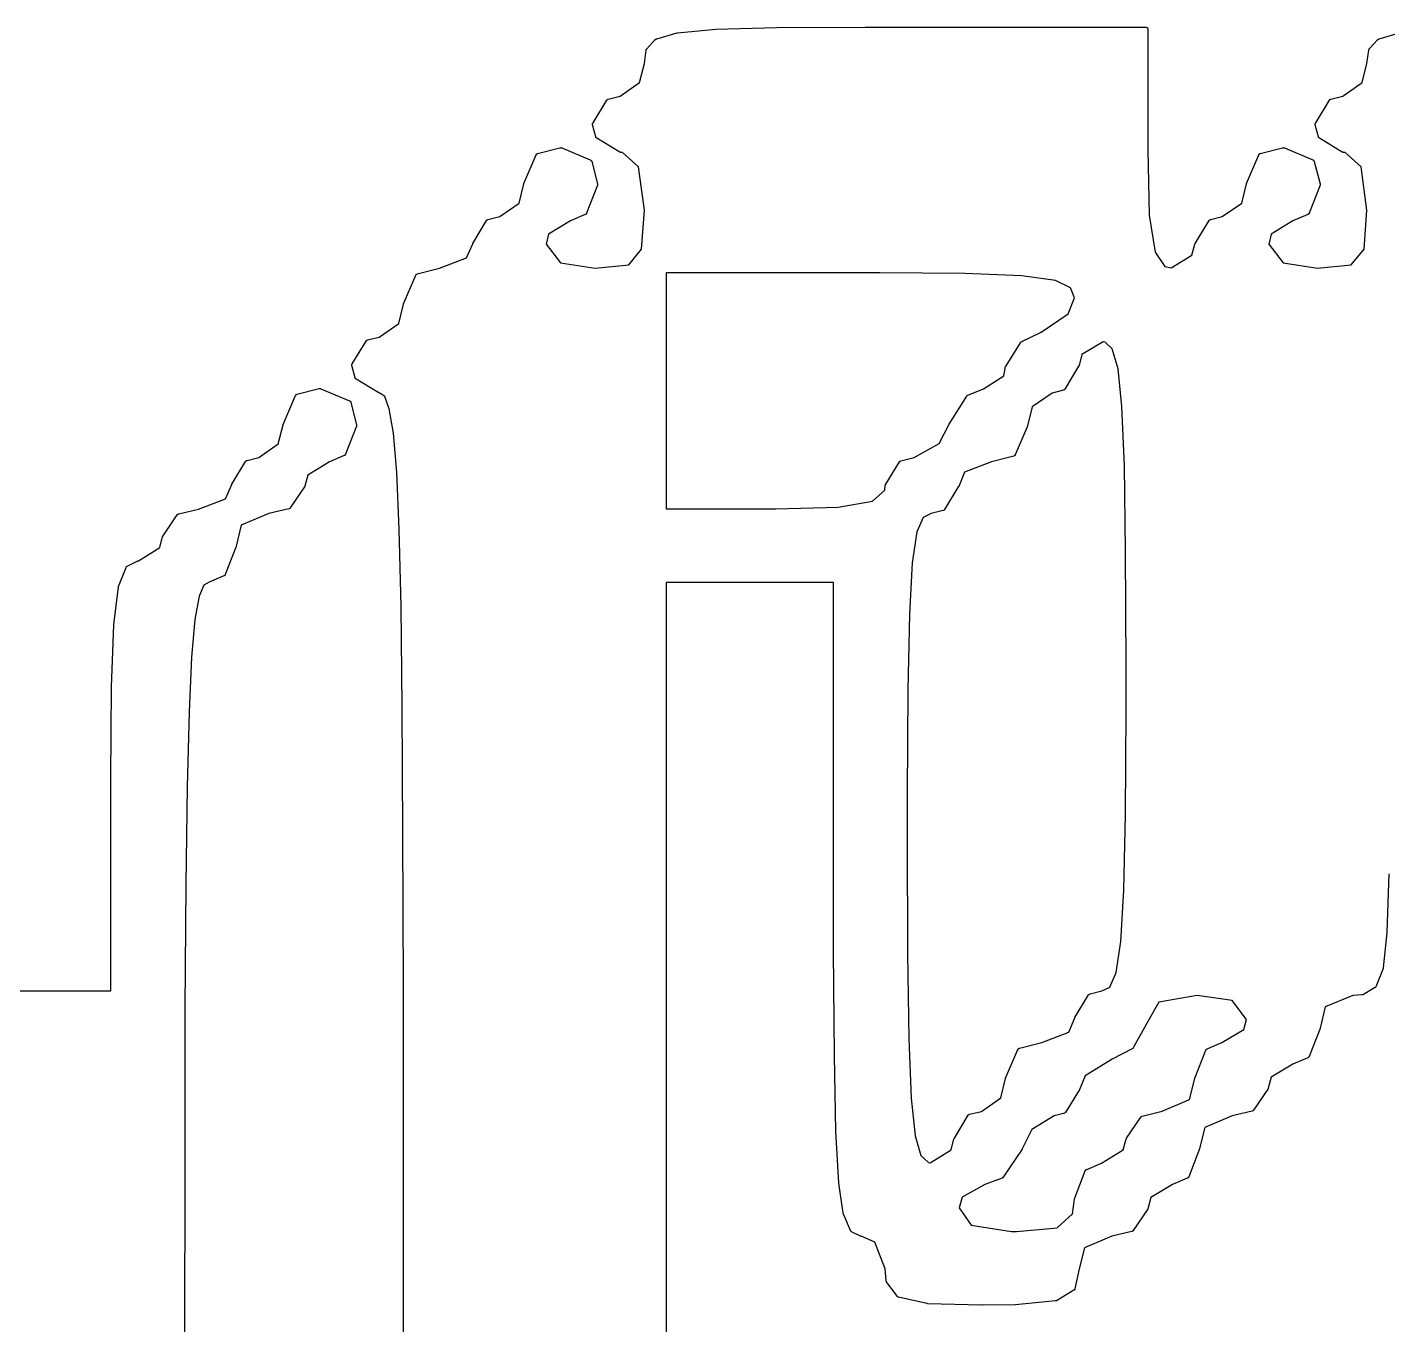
# Model space of a CAD drawing. Header units: millimetres. Extents: x 24 to 207, y 13 to 184.
# Drawn here: x 75.79 to 78.66, y 171.259 to 173.996 of the extents above; entities that cross this region are included whole.
import ezdxf

# ---------------------------------------------------------------- set-up
doc = ezdxf.new("R2010")
doc.units = ezdxf.units.MM
doc.header["$MEASUREMENT"] = 0
doc.layers.add('Silk', color=142, linetype='Continuous')

msp = doc.modelspace()

# ---------------------------------------------------------------- linework, layer by layer
at = {"layer": 'Silk', "linetype": 'Continuous'}
for p, q in [((77.118, 173.9711), (77.161, 173.9839)), ((77.161, 173.9839), (77.162, 173.984)), ((77.162, 173.9841), (77.243, 173.9915)), ((77.162, 173.984), (77.162, 173.9841)), ((77.243, 173.9915), (77.371, 173.9949)), ((77.243, 173.9915), (77.243, 173.9914)), ((77.243, 173.9914), (77.243, 173.9915)), ((77.371, 173.9949), (77.558, 173.9958)), ((77.371, 173.9949), (77.371, 173.9948)), ((77.371, 173.9948), (77.371, 173.9949)), ((77.558, 173.9958), (77.558, 173.9958)), ((77.558, 173.9958), (77.558, 173.9958)), ((77.558, 173.9958), (77.623, 173.9958)), ((77.623, 173.9958), (78.149, 173.9958)), ((78.149, 173.9958), (78.15, 173.9957)), ((78.15, 173.9957), (78.15, 173.9957)), ((78.15, 173.9957), (78.151, 173.9956)), ((78.151, 173.9956), (78.151, 173.9955)), ((78.151, 173.9955), (78.151, 173.9953)), ((78.151, 173.9953), (78.152, 173.9951)), ((78.152, 173.9951), (78.152, 173.9949)), ((78.152, 173.9949), (78.153, 173.9946)), ((78.153, 173.9946), (78.153, 173.9943)), ((78.153, 173.9943), (78.153, 173.994)), ((78.153, 173.994), (78.153, 173.9936)), ((78.153, 173.9936), (78.154, 173.9933)), ((78.154, 173.9933), (78.154, 173.9929)), ((78.154, 173.9929), (78.154, 173.9925)), ((78.154, 173.9925), (78.154, 173.9921)), ((78.154, 173.9921), (78.154, 173.9917)), ((78.154, 173.9917), (78.154, 173.9912)), ((78.154, 173.9912), (78.154, 173.9908)), ((78.154, 173.9908), (78.154, 173.7369)), ((78.642, 173.9711), (78.685, 173.9839)), ((77.096, 173.9488), (77.097, 173.9494)), ((77.097, 173.9499), (77.115, 173.9697)), ((77.097, 173.9494), (77.097, 173.9499)), ((77.115, 173.9697), (77.116, 173.97)), ((77.116, 173.9705), (77.117, 173.9708)), ((77.116, 173.9704), (77.116, 173.9705)), ((77.116, 173.97), (77.116, 173.9704)), ((77.117, 173.9709), (77.118, 173.9711)), ((77.117, 173.9708), (77.117, 173.9709)), ((78.62, 173.9488), (78.621, 173.9494)), ((78.621, 173.9499), (78.639, 173.9697)), ((78.621, 173.9494), (78.621, 173.9499)), ((78.639, 173.9697), (78.64, 173.97)), ((78.64, 173.9705), (78.641, 173.9708)), ((78.64, 173.9704), (78.64, 173.9705)), ((78.64, 173.97), (78.64, 173.9704)), ((78.641, 173.9709), (78.642, 173.9711)), ((78.641, 173.9708), (78.641, 173.9709)), ((77.092, 173.9191), (77.096, 173.9472)), ((77.096, 173.9486), (77.096, 173.9488)), ((77.096, 173.9485), (77.096, 173.9486)), ((77.096, 173.9478), (77.096, 173.9485)), ((77.096, 173.9472), (77.096, 173.9478)), ((78.616, 173.9191), (78.62, 173.9472)), ((78.62, 173.9486), (78.62, 173.9488)), ((78.62, 173.9485), (78.62, 173.9486)), ((78.62, 173.9478), (78.62, 173.9485)), ((78.62, 173.9472), (78.62, 173.9478)), ((77.082, 173.879), (77.092, 173.9191)), ((78.606, 173.879), (78.616, 173.9191)), ((77.041, 173.8503), (77.082, 173.879)), ((78.565, 173.8503), (78.606, 173.879)), ((76.984, 173.7938), (77.013, 173.8419)), ((77.013, 173.8423), (77.014, 173.8427)), ((77.013, 173.8421), (77.013, 173.8423)), ((77.013, 173.8419), (77.013, 173.8421)), ((77.014, 173.8435), (77.015, 173.8438)), ((77.014, 173.8433), (77.014, 173.8435)), ((77.014, 173.8432), (77.014, 173.8433)), ((77.014, 173.8427), (77.014, 173.8432)), ((77.015, 173.8438), (77.016, 173.8441)), ((77.016, 173.8442), (77.041, 173.8503)), ((77.016, 173.8441), (77.016, 173.8442)), ((77.016, 173.8441), (77.016, 173.8441)), ((78.508, 173.7938), (78.537, 173.8419)), ((78.537, 173.8423), (78.538, 173.8427)), ((78.537, 173.8421), (78.537, 173.8423)), ((78.537, 173.8419), (78.537, 173.8421)), ((78.538, 173.8435), (78.539, 173.8438)), ((78.538, 173.8433), (78.538, 173.8435)), ((78.538, 173.8432), (78.538, 173.8433)), ((78.538, 173.8427), (78.538, 173.8432)), ((78.539, 173.8438), (78.54, 173.8441)), ((78.54, 173.8442), (78.565, 173.8503)), ((78.54, 173.8441), (78.54, 173.8442)), ((78.54, 173.8441), (78.54, 173.8441)), ((76.983, 173.7928), (76.984, 173.7934)), ((76.983, 173.7922), (76.983, 173.7928)), ((76.983, 173.792), (76.983, 173.7922)), ((76.983, 173.7918), (76.983, 173.792)), ((76.983, 173.7911), (76.983, 173.7918)), ((76.983, 173.7905), (76.983, 173.7911)), ((76.983, 173.7903), (76.983, 173.7905)), ((76.983, 173.79), (76.983, 173.7903)), ((76.99, 173.7646), (76.983, 173.79)), ((76.984, 173.7936), (76.984, 173.7938)), ((76.984, 173.7934), (76.984, 173.7936)), ((78.507, 173.7928), (78.508, 173.7934)), ((78.507, 173.7922), (78.507, 173.7928)), ((78.507, 173.792), (78.507, 173.7922)), ((78.507, 173.7918), (78.507, 173.792)), ((78.507, 173.7911), (78.507, 173.7918)), ((78.507, 173.7905), (78.507, 173.7911)), ((78.507, 173.7903), (78.507, 173.7905)), ((78.507, 173.79), (78.507, 173.7903)), ((78.514, 173.7646), (78.507, 173.79)), ((78.508, 173.7936), (78.508, 173.7938)), ((78.508, 173.7934), (78.508, 173.7936)), ((76.99, 173.7645), (76.99, 173.7646)), ((76.99, 173.7642), (76.99, 173.7645)), ((76.99, 173.7637), (76.99, 173.7642)), ((76.99, 173.7631), (76.99, 173.7637)), ((76.99, 173.7629), (76.99, 173.7631)), ((76.991, 173.7627), (76.99, 173.7629)), ((76.991, 173.7623), (76.991, 173.7627)), ((76.992, 173.7618), (76.991, 173.7623)), ((76.992, 173.7617), (76.992, 173.7618)), ((76.992, 173.7616), (76.992, 173.7617)), ((77.04, 173.7325), (76.992, 173.7616)), ((78.514, 173.7645), (78.514, 173.7646)), ((78.514, 173.7642), (78.514, 173.7645)), ((78.514, 173.7637), (78.514, 173.7642)), ((78.514, 173.7631), (78.514, 173.7637)), ((78.514, 173.7629), (78.514, 173.7631)), ((78.515, 173.7627), (78.514, 173.7629)), ((78.515, 173.7623), (78.515, 173.7627)), ((78.516, 173.7618), (78.515, 173.7623)), ((78.516, 173.7617), (78.516, 173.7618)), ((78.516, 173.7616), (78.516, 173.7617)), ((78.564, 173.7325), (78.516, 173.7616)), ((76.838, 173.6662), (76.864, 173.7268)), ((76.864, 173.7273), (76.865, 173.7278)), ((76.864, 173.7268), (76.864, 173.7273)), ((76.865, 173.7286), (76.866, 173.729)), ((76.865, 173.7283), (76.865, 173.7286)), ((76.865, 173.728), (76.865, 173.7283)), ((76.865, 173.7278), (76.865, 173.728)), ((76.866, 173.7293), (76.867, 173.7295)), ((76.866, 173.7291), (76.866, 173.7293)), ((76.866, 173.729), (76.866, 173.7291)), ((76.867, 173.7297), (76.914, 173.7417)), ((76.867, 173.7295), (76.867, 173.7297)), ((76.914, 173.7417), (76.915, 173.7417)), ((76.915, 173.7417), (76.916, 173.7418)), ((76.916, 173.7418), (76.916, 173.7418)), ((76.916, 173.7418), (76.916, 173.7418)), ((76.916, 173.7418), (76.917, 173.7416)), ((76.917, 173.7416), (76.918, 173.7414)), ((76.918, 173.7414), (76.978, 173.7158)), ((77.04, 173.7324), (77.04, 173.7325)), ((77.041, 173.7322), (77.04, 173.7324)), ((77.041, 173.7321), (77.041, 173.7322)), ((77.042, 173.7319), (77.041, 173.7321)), ((77.042, 173.7318), (77.042, 173.7319)), ((77.042, 173.7319), (77.042, 173.7319)), ((77.046, 173.7317), (77.042, 173.7318)), ((77.08, 173.7012), (77.046, 173.7317)), ((78.154, 173.7369), (78.157, 173.5992)), ((78.362, 173.6662), (78.388, 173.7268)), ((78.388, 173.7273), (78.389, 173.7278)), ((78.388, 173.7268), (78.388, 173.7273)), ((78.389, 173.7286), (78.39, 173.729)), ((78.389, 173.7283), (78.389, 173.7286)), ((78.389, 173.728), (78.389, 173.7283)), ((78.389, 173.7278), (78.389, 173.728)), ((78.39, 173.7293), (78.391, 173.7295)), ((78.39, 173.7291), (78.39, 173.7293)), ((78.39, 173.729), (78.39, 173.7291)), ((78.391, 173.7297), (78.438, 173.7417)), ((78.391, 173.7295), (78.391, 173.7297)), ((78.438, 173.7417), (78.439, 173.7417)), ((78.439, 173.7417), (78.44, 173.7418)), ((78.44, 173.7418), (78.44, 173.7418)), ((78.44, 173.7418), (78.44, 173.7418)), ((78.44, 173.7418), (78.441, 173.7416)), ((78.441, 173.7416), (78.442, 173.7414)), ((78.442, 173.7414), (78.502, 173.7158)), ((78.564, 173.7324), (78.564, 173.7325)), ((78.565, 173.7322), (78.564, 173.7324)), ((78.565, 173.7321), (78.565, 173.7322)), ((78.566, 173.7319), (78.565, 173.7321)), ((78.566, 173.7318), (78.566, 173.7319)), ((78.566, 173.7319), (78.566, 173.7319)), ((78.57, 173.7317), (78.566, 173.7318)), ((78.604, 173.7012), (78.57, 173.7317)), ((76.978, 173.7158), (76.979, 173.7155)), ((76.979, 173.7155), (76.979, 173.7152)), ((76.979, 173.7152), (76.979, 173.715)), ((76.979, 173.715), (76.98, 173.7148)), ((76.98, 173.7148), (76.98, 173.7144)), ((76.98, 173.7144), (76.98, 173.714)), ((76.98, 173.714), (76.98, 173.7137)), ((76.98, 173.7137), (76.981, 173.7134)), ((76.981, 173.7134), (76.981, 173.7129)), ((76.981, 173.7129), (76.981, 173.7124)), ((76.981, 173.7124), (76.993, 173.6655)), ((77.092, 173.6097), (77.08, 173.7012)), ((78.502, 173.7158), (78.503, 173.7155)), ((78.503, 173.7155), (78.503, 173.7152)), ((78.503, 173.7152), (78.503, 173.715)), ((78.503, 173.715), (78.504, 173.7148)), ((78.504, 173.7148), (78.504, 173.7144)), ((78.504, 173.7144), (78.504, 173.714)), ((78.504, 173.714), (78.504, 173.7137)), ((78.504, 173.7137), (78.505, 173.7134)), ((78.505, 173.7134), (78.505, 173.7129)), ((78.505, 173.7129), (78.505, 173.7124)), ((78.505, 173.7124), (78.517, 173.6655)), ((78.616, 173.6097), (78.604, 173.7012)), ((76.828, 173.625), (76.838, 173.6654)), ((76.838, 173.6658), (76.838, 173.6662)), ((76.838, 173.6654), (76.838, 173.6658)), ((76.993, 173.6624), (76.97, 173.6033)), ((76.993, 173.6655), (76.993, 173.6648)), ((76.993, 173.6648), (76.993, 173.6642)), ((76.993, 173.6642), (76.993, 173.6639)), ((76.993, 173.6639), (76.993, 173.6637)), ((76.993, 173.6637), (76.993, 173.6631)), ((76.993, 173.6631), (76.993, 173.6624)), ((78.352, 173.625), (78.362, 173.6654)), ((78.362, 173.6658), (78.362, 173.6662)), ((78.362, 173.6654), (78.362, 173.6658)), ((78.517, 173.6624), (78.494, 173.6033)), ((78.517, 173.6655), (78.517, 173.6648)), ((78.517, 173.6648), (78.517, 173.6642)), ((78.517, 173.6642), (78.517, 173.6639)), ((78.517, 173.6639), (78.517, 173.6637)), ((78.517, 173.6637), (78.517, 173.6631)), ((78.517, 173.6631), (78.517, 173.6624)), ((76.787, 173.5963), (76.828, 173.625)), ((77.086, 173.5278), (77.092, 173.6097)), ((78.311, 173.5963), (78.352, 173.625)), ((78.61, 173.5278), (78.616, 173.6097)), ((76.73, 173.5398), (76.759, 173.5879)), ((76.759, 173.5883), (76.76, 173.5887)), ((76.759, 173.5881), (76.759, 173.5883)), ((76.759, 173.5879), (76.759, 173.5881)), ((76.76, 173.5895), (76.761, 173.5898)), ((76.76, 173.5893), (76.76, 173.5895)), ((76.76, 173.5892), (76.76, 173.5893)), ((76.76, 173.5887), (76.76, 173.5892)), ((76.761, 173.5898), (76.762, 173.5901)), ((76.762, 173.5902), (76.787, 173.5963)), ((76.762, 173.5901), (76.762, 173.5902)), ((76.762, 173.5901), (76.762, 173.5901)), ((76.936, 173.5872), (76.89, 173.5594)), ((76.967, 173.6005), (76.936, 173.5872)), ((76.968, 173.6007), (76.967, 173.6005)), ((76.969, 173.6015), (76.968, 173.6011)), ((76.968, 173.6011), (76.968, 173.6008)), ((76.968, 173.6008), (76.968, 173.6007)), ((76.97, 173.6024), (76.969, 173.6019)), ((76.969, 173.6019), (76.969, 173.6017)), ((76.969, 173.6017), (76.969, 173.6015)), ((76.97, 173.6033), (76.97, 173.6031)), ((76.97, 173.6031), (76.97, 173.6029)), ((76.97, 173.6029), (76.97, 173.6024)), ((78.157, 173.5992), (78.169, 173.5217)), ((78.254, 173.5398), (78.283, 173.5879)), ((78.283, 173.5883), (78.284, 173.5887)), ((78.283, 173.5881), (78.283, 173.5883)), ((78.283, 173.5879), (78.283, 173.5881)), ((78.284, 173.5895), (78.285, 173.5898)), ((78.284, 173.5893), (78.284, 173.5895)), ((78.284, 173.5892), (78.284, 173.5893)), ((78.284, 173.5887), (78.284, 173.5892)), ((78.285, 173.5898), (78.286, 173.5901)), ((78.286, 173.5902), (78.311, 173.5963)), ((78.286, 173.5901), (78.286, 173.5902)), ((78.286, 173.5901), (78.286, 173.5901)), ((78.46, 173.5872), (78.414, 173.5594)), ((78.491, 173.6005), (78.46, 173.5872)), ((78.492, 173.6007), (78.491, 173.6005)), ((78.493, 173.6015), (78.492, 173.6011)), ((78.492, 173.6011), (78.492, 173.6008)), ((78.492, 173.6008), (78.492, 173.6007)), ((78.494, 173.6024), (78.493, 173.6019)), ((78.493, 173.6019), (78.493, 173.6017)), ((78.493, 173.6017), (78.493, 173.6015)), ((78.494, 173.6033), (78.494, 173.6031)), ((78.494, 173.6031), (78.494, 173.6029)), ((78.494, 173.6029), (78.494, 173.6024)), ((76.89, 173.5594), (76.885, 173.5383)), ((78.414, 173.5594), (78.409, 173.5383)), ((76.717, 173.5094), (76.73, 173.5392)), ((76.73, 173.5395), (76.73, 173.5398)), ((76.73, 173.5392), (76.73, 173.5395)), ((76.885, 173.5383), (76.915, 173.4987)), ((77.059, 173.4947), (77.086, 173.5278)), ((78.169, 173.5217), (78.19, 173.491)), ((78.247, 173.5151), (78.253, 173.5384)), ((78.253, 173.5384), (78.254, 173.5391)), ((78.254, 173.5391), (78.254, 173.5398)), ((78.409, 173.5383), (78.439, 173.4987)), ((78.583, 173.4947), (78.61, 173.5278)), ((76.66, 173.4876), (76.717, 173.5094)), ((76.915, 173.4987), (76.988, 173.4878)), ((76.988, 173.4878), (77.059, 173.4947)), ((78.19, 173.491), (78.203, 173.4881)), ((78.203, 173.4881), (78.247, 173.5151)), ((78.439, 173.4987), (78.512, 173.4878)), ((78.512, 173.4878), (78.583, 173.4947)), ((76.584, 173.4122), (76.61, 173.4728)), ((76.61, 173.4733), (76.611, 173.4738)), ((76.61, 173.4728), (76.61, 173.4733)), ((76.611, 173.4746), (76.612, 173.475)), ((76.611, 173.4743), (76.611, 173.4746)), ((76.611, 173.474), (76.611, 173.4743)), ((76.611, 173.4738), (76.611, 173.474)), ((76.612, 173.4753), (76.613, 173.4755)), ((76.612, 173.4751), (76.612, 173.4753)), ((76.612, 173.475), (76.612, 173.4751)), ((76.613, 173.4757), (76.66, 173.4876)), ((76.613, 173.4755), (76.613, 173.4757)), ((77.569, 173.4778), (77.138, 173.4778)), ((77.138, 173.4778), (77.138, 172.9798)), ((77.588, 173.4778), (77.569, 173.4778)), ((77.768, 173.4764), (77.588, 173.4778)), ((77.888, 173.4714), (77.768, 173.4764)), ((77.959, 173.4615), (77.888, 173.4714)), ((77.991, 173.4461), (77.959, 173.4615)), ((77.999, 173.425), (77.991, 173.4461)), ((76.574, 173.371), (76.584, 173.4114)), ((76.584, 173.4118), (76.584, 173.4122)), ((76.584, 173.4114), (76.584, 173.4118)), ((77.986, 173.3911), (77.999, 173.425)), ((77.929, 173.3525), (77.986, 173.3911)), ((76.533, 173.3423), (76.574, 173.371)), ((77.887, 173.3322), (77.929, 173.3525)), ((76.476, 173.2858), (76.505, 173.3339)), ((76.505, 173.3343), (76.506, 173.3347)), ((76.505, 173.3341), (76.505, 173.3343)), ((76.505, 173.3339), (76.505, 173.3341)), ((76.506, 173.3355), (76.507, 173.3358)), ((76.506, 173.3353), (76.506, 173.3355)), ((76.506, 173.3352), (76.506, 173.3353)), ((76.506, 173.3347), (76.506, 173.3352)), ((76.507, 173.3358), (76.508, 173.3361)), ((76.508, 173.3362), (76.533, 173.3423)), ((76.508, 173.3361), (76.508, 173.3362)), ((76.508, 173.3361), (76.508, 173.3361)), ((77.855, 173.2817), (77.885, 173.3304)), ((77.885, 173.3304), (77.886, 173.3308)), ((77.886, 173.3317), (77.887, 173.3319)), ((77.886, 173.3314), (77.886, 173.3317)), ((77.886, 173.3312), (77.886, 173.3314)), ((77.886, 173.3308), (77.886, 173.3312)), ((77.887, 173.3319), (77.887, 173.3322)), ((78.06, 173.3325), (78.015, 173.3054)), ((78.064, 173.3319), (78.06, 173.3325)), ((78.079, 173.3176), (78.064, 173.3319)), ((78.015, 173.3054), (78.009, 173.282)), ((78.091, 173.2756), (78.079, 173.3176)), ((76.475, 173.2848), (76.476, 173.2854)), ((76.475, 173.2842), (76.475, 173.2848)), ((76.475, 173.284), (76.475, 173.2842)), ((76.475, 173.2838), (76.475, 173.284)), ((76.475, 173.2831), (76.475, 173.2838)), ((76.475, 173.2825), (76.475, 173.2831)), ((76.475, 173.2823), (76.475, 173.2825)), ((76.475, 173.282), (76.475, 173.2823)), ((76.482, 173.2566), (76.475, 173.282)), ((76.476, 173.2856), (76.476, 173.2858)), ((76.476, 173.2854), (76.476, 173.2856)), ((77.807, 173.2333), (77.85, 173.2607)), ((77.85, 173.2607), (77.854, 173.2801)), ((77.854, 173.2809), (77.855, 173.2817)), ((77.854, 173.2801), (77.854, 173.2809)), ((78.008, 173.2807), (77.979, 173.2325)), ((78.009, 173.2813), (78.008, 173.2807)), ((78.009, 173.282), (78.009, 173.2813)), ((78.099, 173.1962), (78.091, 173.2756)), ((76.359, 173.2217), (76.406, 173.2337)), ((76.406, 173.2337), (76.407, 173.2337)), ((76.407, 173.2337), (76.408, 173.2338)), ((76.408, 173.2338), (76.408, 173.2338)), ((76.408, 173.2338), (76.408, 173.2338)), ((76.408, 173.2338), (76.409, 173.2336)), ((76.409, 173.2336), (76.41, 173.2334)), ((76.41, 173.2334), (76.47, 173.2078)), ((76.482, 173.2565), (76.482, 173.2566)), ((76.482, 173.2562), (76.482, 173.2565)), ((76.482, 173.2557), (76.482, 173.2562)), ((76.482, 173.2551), (76.482, 173.2557)), ((76.482, 173.2549), (76.482, 173.2551)), ((76.483, 173.2547), (76.482, 173.2549)), ((76.483, 173.2543), (76.483, 173.2547)), ((76.484, 173.2538), (76.483, 173.2543)), ((76.484, 173.2537), (76.484, 173.2538)), ((76.484, 173.2536), (76.484, 173.2537)), ((76.532, 173.2245), (76.484, 173.2536)), ((77.774, 173.2198), (77.807, 173.2333)), ((77.979, 173.2325), (77.979, 173.2324)), ((77.979, 173.2324), (77.979, 173.2322)), ((77.979, 173.2322), (77.979, 173.2317)), ((76.33, 173.1582), (76.356, 173.2188)), ((76.356, 173.2193), (76.357, 173.2198)), ((76.356, 173.2188), (76.356, 173.2193)), ((76.357, 173.2206), (76.358, 173.221)), ((76.357, 173.2203), (76.357, 173.2206)), ((76.357, 173.22), (76.357, 173.2203)), ((76.357, 173.2198), (76.357, 173.22)), ((76.358, 173.2213), (76.359, 173.2215)), ((76.358, 173.2211), (76.358, 173.2213)), ((76.358, 173.221), (76.358, 173.2211)), ((76.359, 173.2215), (76.359, 173.2217)), ((76.47, 173.2078), (76.471, 173.2075)), ((76.471, 173.2075), (76.471, 173.2072)), ((76.471, 173.2072), (76.471, 173.207)), ((76.471, 173.207), (76.472, 173.2068)), ((76.472, 173.2068), (76.472, 173.2064)), ((76.472, 173.2064), (76.472, 173.206)), ((76.472, 173.206), (76.472, 173.2057)), ((76.472, 173.2057), (76.473, 173.2054)), ((76.473, 173.2054), (76.473, 173.2049)), ((76.473, 173.2049), (76.473, 173.2044)), ((76.473, 173.2044), (76.485, 173.1575)), ((76.532, 173.2244), (76.532, 173.2245)), ((76.533, 173.2242), (76.532, 173.2244)), ((76.533, 173.2241), (76.533, 173.2242)), ((76.534, 173.2239), (76.533, 173.2241)), ((76.534, 173.2238), (76.534, 173.2239)), ((76.534, 173.2239), (76.534, 173.2239)), ((76.545, 173.2167), (76.534, 173.2238)), ((76.534, 173.2238), (76.534, 173.2238)), ((76.554, 173.1911), (76.545, 173.2167)), ((77.735, 173.1589), (77.772, 173.2178)), ((77.772, 173.2183), (77.773, 173.2189)), ((77.772, 173.2178), (77.772, 173.2183)), ((77.773, 173.2191), (77.774, 173.2195)), ((77.773, 173.219), (77.773, 173.2191)), ((77.773, 173.2189), (77.773, 173.219)), ((77.774, 173.2195), (77.774, 173.2198)), ((77.952, 173.2242), (77.91, 173.1955)), ((77.976, 173.2303), (77.952, 173.2242)), ((77.977, 173.2304), (77.976, 173.2303)), ((77.978, 173.231), (77.977, 173.2307)), ((77.977, 173.2307), (77.977, 173.2304)), ((77.977, 173.2304), (77.977, 173.2304)), ((77.979, 173.2317), (77.978, 173.2312)), ((77.978, 173.2312), (77.978, 173.2311)), ((77.978, 173.2311), (77.978, 173.231)), ((76.563, 173.1394), (76.554, 173.1911)), ((77.91, 173.1955), (77.9, 173.1551)), ((78.105, 173.0711), (78.099, 173.1962)), ((76.32, 173.117), (76.33, 173.1574)), ((76.33, 173.1578), (76.33, 173.1582)), ((76.33, 173.1574), (76.33, 173.1578)), ((76.485, 173.1544), (76.462, 173.0953)), ((76.485, 173.1575), (76.485, 173.1568)), ((76.485, 173.1568), (76.485, 173.1562)), ((76.485, 173.1562), (76.485, 173.1559)), ((76.485, 173.1559), (76.485, 173.1557)), ((76.485, 173.1557), (76.485, 173.1551)), ((76.485, 173.1551), (76.485, 173.1544)), ((77.714, 173.1178), (77.735, 173.1585)), ((77.735, 173.1587), (77.735, 173.1589)), ((77.735, 173.1585), (77.735, 173.1587)), ((77.9, 173.1543), (77.874, 173.0936)), ((77.9, 173.1551), (77.9, 173.1547)), ((77.9, 173.1547), (77.9, 173.1543)), ((76.279, 173.0883), (76.32, 173.117)), ((76.57, 173.0566), (76.563, 173.1394)), ((77.661, 173.0884), (77.714, 173.1178)), ((76.254, 173.0822), (76.279, 173.0883)), ((76.459, 173.0925), (76.428, 173.0792)), ((76.46, 173.0927), (76.459, 173.0925)), ((76.461, 173.0935), (76.46, 173.0931)), ((76.46, 173.0931), (76.46, 173.0928)), ((76.46, 173.0928), (76.46, 173.0927)), ((76.462, 173.0944), (76.461, 173.0939)), ((76.461, 173.0939), (76.461, 173.0937)), ((76.461, 173.0937), (76.461, 173.0935)), ((76.462, 173.0953), (76.462, 173.0951)), ((76.462, 173.0951), (76.462, 173.0949)), ((76.462, 173.0949), (76.462, 173.0944)), ((77.633, 173.0814), (77.661, 173.0884)), ((77.871, 173.0908), (77.824, 173.0789)), ((77.872, 173.0911), (77.871, 173.091)), ((77.871, 173.091), (77.871, 173.0908)), ((77.873, 173.0919), (77.872, 173.0915)), ((77.872, 173.0915), (77.872, 173.0913)), ((77.872, 173.0913), (77.872, 173.0911)), ((77.874, 173.0927), (77.873, 173.0925)), ((77.873, 173.0925), (77.873, 173.0922)), ((77.873, 173.0922), (77.873, 173.0919)), ((77.874, 173.0936), (77.874, 173.0932)), ((77.874, 173.0932), (77.874, 173.0927)), ((76.222, 173.0318), (76.251, 173.0799)), ((76.251, 173.0803), (76.252, 173.0807)), ((76.251, 173.0801), (76.251, 173.0803)), ((76.251, 173.0799), (76.251, 173.0801)), ((76.252, 173.0815), (76.253, 173.0818)), ((76.252, 173.0813), (76.252, 173.0815)), ((76.252, 173.0812), (76.252, 173.0813)), ((76.252, 173.0807), (76.252, 173.0812)), ((76.253, 173.0818), (76.254, 173.0821)), ((76.254, 173.0821), (76.254, 173.0822)), ((76.254, 173.0821), (76.254, 173.0821)), ((76.428, 173.0792), (76.382, 173.0514)), ((77.601, 173.0319), (77.63, 173.0792)), ((77.63, 173.0795), (77.631, 173.08)), ((77.63, 173.0793), (77.63, 173.0795)), ((77.63, 173.0792), (77.63, 173.0793)), ((77.631, 173.0806), (77.632, 173.0807)), ((77.631, 173.0805), (77.631, 173.0806)), ((77.631, 173.08), (77.631, 173.0805)), ((77.632, 173.081), (77.633, 173.0813)), ((77.632, 173.0807), (77.632, 173.081)), ((77.633, 173.0813), (77.633, 173.0814)), ((77.633, 173.0813), (77.633, 173.0813)), ((77.824, 173.0789), (77.767, 173.0571)), ((78.107, 172.8915), (78.105, 173.0711)), ((76.209, 173.0014), (76.222, 173.0312)), ((76.222, 173.0315), (76.222, 173.0318)), ((76.222, 173.0312), (76.222, 173.0315)), ((76.382, 173.0514), (76.376, 173.028)), ((76.575, 172.937), (76.57, 173.0566)), ((77.6, 173.0309), (77.601, 173.0316)), ((77.6, 173.0303), (77.6, 173.0309)), ((77.601, 173.0317), (77.601, 173.0319)), ((77.601, 173.0316), (77.601, 173.0317)), ((77.767, 173.0571), (77.755, 173.0273)), ((76.375, 173.0264), (76.345, 172.9821)), ((76.376, 173.0273), (76.375, 173.0264)), ((76.375, 173.0264), (76.375, 173.0264)), ((76.375, 173.0264), (76.375, 173.0264)), ((76.376, 173.028), (76.376, 173.028)), ((76.376, 173.028), (76.376, 173.028)), ((76.376, 173.028), (76.376, 173.0273)), ((77.573, 172.9961), (77.599, 173.0194)), ((77.599, 173.0194), (77.6, 173.0299)), ((77.6, 173.0301), (77.6, 173.0303)), ((77.6, 173.0299), (77.6, 173.0301)), ((77.754, 173.0267), (77.725, 172.9786)), ((77.755, 173.027), (77.754, 173.0267)), ((77.755, 173.0273), (77.755, 173.027)), ((76.11, 172.9696), (76.152, 172.9796)), ((76.152, 172.9796), (76.209, 173.0014)), ((76.342, 172.9801), (76.3, 172.97)), ((76.343, 172.9804), (76.342, 172.9801)), ((76.342, 172.9801), (76.342, 172.9801)), ((76.342, 172.9801), (76.342, 172.9801)), ((76.344, 172.9807), (76.343, 172.9804)), ((76.345, 172.9814), (76.344, 172.9809)), ((76.344, 172.9809), (76.344, 172.9808)), ((76.344, 172.9808), (76.344, 172.9807)), ((76.345, 172.9821), (76.345, 172.982)), ((76.345, 172.982), (76.345, 172.9819)), ((76.345, 172.9819), (76.345, 172.9814)), ((77.138, 172.9798), (77.369, 172.9798)), ((77.369, 172.9798), (77.501, 172.9834)), ((77.501, 172.9834), (77.573, 172.9961)), ((77.722, 172.9763), (77.697, 172.9701)), ((77.723, 172.9764), (77.722, 172.9763)), ((77.724, 172.977), (77.723, 172.9767)), ((77.723, 172.9767), (77.723, 172.9764)), ((77.723, 172.9764), (77.723, 172.9764)), ((77.725, 172.9777), (77.724, 172.9772)), ((77.724, 172.9772), (77.724, 172.9771)), ((77.724, 172.9771), (77.724, 172.977)), ((77.725, 172.9786), (77.725, 172.9784)), ((77.725, 172.9784), (77.725, 172.9782)), ((77.725, 172.9782), (77.725, 172.9777)), ((76.077, 172.9232), (76.107, 172.9675)), ((76.107, 172.9677), (76.108, 172.9682)), ((76.107, 172.9676), (76.107, 172.9677)), ((76.107, 172.9675), (76.107, 172.9676)), ((76.108, 172.9688), (76.109, 172.9689)), ((76.108, 172.9682), (76.108, 172.9688)), ((76.108, 172.9688), (76.108, 172.9688)), ((76.109, 172.9692), (76.11, 172.9695)), ((76.109, 172.9689), (76.109, 172.9692)), ((76.11, 172.9695), (76.11, 172.9696)), ((76.11, 172.9695), (76.11, 172.9695)), ((76.242, 172.9455), (76.231, 172.901)), ((76.3, 172.97), (76.242, 172.9455)), ((77.68, 172.9621), (77.667, 172.9314)), ((77.697, 172.9701), (77.68, 172.9621)), ((76.07, 172.8982), (76.076, 172.9216)), ((76.076, 172.9216), (76.077, 172.9224)), ((76.076, 172.9216), (76.076, 172.9216)), ((76.076, 172.9216), (76.076, 172.9216)), ((76.077, 172.9224), (76.077, 172.9232)), ((76.077, 172.9232), (76.077, 172.9232)), ((76.077, 172.9232), (76.077, 172.9232)), ((76.579, 172.7745), (76.575, 172.937)), ((77.667, 172.9314), (77.657, 172.866)), ((76.025, 172.8707), (76.07, 172.8982)), ((76.231, 172.9004), (76.208, 172.8413)), ((76.231, 172.901), (76.231, 172.9007)), ((76.231, 172.9007), (76.231, 172.9004)), ((78.108, 172.6482), (78.107, 172.8915)), ((78.107, 172.8915), (78.107, 172.8915)), ((76, 172.8588), (76.001, 172.8592)), ((76, 172.8583), (76, 172.8588)), ((76.001, 172.8593), (76.024, 172.8705)), ((76.001, 172.8592), (76.001, 172.8593)), ((76.001, 172.8593), (76.001, 172.8593)), ((76.024, 172.8706), (76.025, 172.8707)), ((76.024, 172.8705), (76.024, 172.8706)), ((76.024, 172.8705), (76.024, 172.8705)), ((77.657, 172.866), (77.651, 172.758)), ((75.983, 172.8166), (75.999, 172.8566)), ((75.999, 172.8581), (76, 172.8582)), ((75.999, 172.8575), (75.999, 172.8581)), ((75.999, 172.8569), (75.999, 172.8575)), ((75.999, 172.8568), (75.999, 172.8569)), ((75.999, 172.8566), (75.999, 172.8568)), ((76, 172.8582), (76, 172.8583)), ((76.205, 172.8385), (76.174, 172.8252)), ((76.206, 172.8387), (76.205, 172.8385)), ((76.207, 172.8395), (76.206, 172.8391)), ((76.206, 172.8391), (76.206, 172.8388)), ((76.206, 172.8388), (76.206, 172.8387)), ((76.208, 172.8404), (76.207, 172.8399)), ((76.207, 172.8399), (76.207, 172.8397)), ((76.207, 172.8397), (76.207, 172.8395)), ((76.208, 172.8413), (76.208, 172.8411)), ((76.208, 172.8411), (76.208, 172.8409)), ((76.208, 172.8409), (76.208, 172.8404)), ((75.973, 172.7356), (75.983, 172.8154)), ((75.983, 172.816), (75.983, 172.8166)), ((75.983, 172.8154), (75.983, 172.816)), ((76.163, 172.819), (76.153, 172.7958)), ((76.174, 172.8252), (76.163, 172.819)), ((77.491, 172.8247), (77.138, 172.8247)), ((77.138, 172.8247), (77.138, 171.3782)), ((77.491, 172.1402), (77.491, 172.8247)), ((76.153, 172.7958), (76.144, 172.747)), ((76.581, 172.5633), (76.579, 172.7745)), ((76.144, 172.747), (76.137, 172.6676)), ((77.651, 172.758), (77.648, 172.5985)), ((75.968, 172.6047), (75.973, 172.7352)), ((75.973, 172.7354), (75.973, 172.7356)), ((75.973, 172.7352), (75.973, 172.7354)), ((76.137, 172.6676), (76.132, 172.5517)), ((78.108, 172.555), (78.108, 172.6482)), ((75.967, 172.4124), (75.968, 172.6046)), ((75.968, 172.6046), (75.968, 172.6047)), ((75.968, 172.6046), (75.968, 172.6046)), ((77.648, 172.5985), (77.646, 172.3786)), ((76.132, 172.5517), (76.128, 172.3935)), ((76.583, 172.2974), (76.581, 172.5633)), ((78.107, 172.3351), (78.108, 172.555)), ((75.967, 171.9638), (75.967, 172.4124)), ((75.967, 172.4124), (75.967, 172.4124)), ((75.967, 172.4124), (75.967, 172.4124)), ((76.128, 172.3935), (76.125, 172.1871)), ((76.128, 172.3935), (76.128, 172.3935)), ((77.646, 172.3786), (77.646, 172.2854)), ((78.103, 172.1756), (78.107, 172.3351)), ((76.584, 171.9709), (76.583, 172.2974)), ((77.646, 172.2854), (77.647, 172.0421)), ((78.662, 172.2103), (78.658, 172.087)), ((76.125, 172.1871), (76.123, 171.9263)), ((78.097, 172.0676), (78.103, 172.1756)), ((77.491, 172.047), (77.491, 172.1402)), ((78.658, 172.0866), (78.65, 172.0119)), ((78.658, 172.087), (78.658, 172.0868)), ((78.658, 172.0868), (78.658, 172.0866)), ((78.087, 172.0023), (78.097, 172.0676)), ((77.493, 171.827), (77.491, 172.047)), ((77.491, 172.047), (77.491, 172.047)), ((77.491, 172.047), (77.491, 172.047)), ((77.647, 172.0421), (77.65, 171.8625)), ((78.074, 171.9715), (78.087, 172.0023)), ((78.65, 172.0106), (78.635, 171.9723)), ((78.65, 172.0119), (78.65, 172.0112)), ((78.65, 172.0112), (78.65, 172.0106)), ((76.584, 171.5778), (76.584, 171.9709)), ((78.057, 171.9635), (78.074, 171.9715)), ((78.632, 171.9698), (78.609, 171.956)), ((78.633, 171.9704), (78.632, 171.9698)), ((78.634, 171.9709), (78.633, 171.9704)), ((78.635, 171.9723), (78.634, 171.9716)), ((78.634, 171.9716), (78.634, 171.971)), ((78.634, 171.971), (78.634, 171.9709)), ((78.634, 171.9709), (78.634, 171.9709)), ((75.469, 171.9638), (75.967, 171.9638)), ((78, 171.907), (78.029, 171.9551)), ((78.029, 171.9554), (78.03, 171.9559)), ((78.029, 171.9552), (78.029, 171.9554)), ((78.029, 171.9551), (78.029, 171.9552)), ((78.03, 171.9566), (78.031, 171.9569)), ((78.03, 171.9565), (78.03, 171.9566)), ((78.03, 171.9564), (78.03, 171.9565)), ((78.03, 171.9559), (78.03, 171.9564)), ((78.031, 171.9569), (78.032, 171.9572)), ((78.032, 171.9573), (78.057, 171.9635)), ((78.032, 171.9572), (78.032, 171.9573)), ((78.032, 171.9573), (78.032, 171.9573)), ((78.258, 171.9537), (78.177, 171.9395)), ((78.332, 171.9429), (78.258, 171.9537)), ((78.362, 171.9033), (78.332, 171.9429)), ((78.586, 171.9539), (78.528, 171.9295)), ((78.606, 171.9554), (78.586, 171.9539)), ((78.607, 171.9554), (78.606, 171.9554)), ((78.608, 171.9556), (78.607, 171.9554)), ((78.607, 171.9554), (78.607, 171.9554)), ((78.609, 171.956), (78.608, 171.9559)), ((78.608, 171.9559), (78.608, 171.9558)), ((78.608, 171.9558), (78.608, 171.9556)), ((76.123, 171.9263), (76.123, 171.6053)), ((78.177, 171.9395), (78.154, 171.8986)), ((78.528, 171.9295), (78.517, 171.885)), ((77.987, 171.8766), (78, 171.9063)), ((78, 171.9066), (78, 171.907)), ((78, 171.9063), (78, 171.9066)), ((78.154, 171.8986), (78.123, 171.8436)), ((78.154, 171.8986), (78.154, 171.8986)), ((78.356, 171.8822), (78.362, 171.9033)), ((78.517, 171.8844), (78.494, 171.8253)), ((78.517, 171.885), (78.517, 171.8847)), ((78.517, 171.8847), (78.517, 171.8844)), ((77.65, 171.8625), (77.655, 171.7374)), ((77.883, 171.8429), (77.93, 171.8547)), ((77.93, 171.8547), (77.987, 171.8766)), ((78.279, 171.8411), (78.31, 171.8544)), ((78.31, 171.8544), (78.356, 171.8822)), ((77.493, 171.8269), (77.493, 171.827)), ((77.493, 171.827), (77.493, 171.827)), ((77.496, 171.6673), (77.493, 171.8269)), ((77.854, 171.7793), (77.88, 171.84)), ((77.88, 171.8404), (77.881, 171.8409)), ((77.88, 171.84), (77.88, 171.8404)), ((77.881, 171.8418), (77.882, 171.8422)), ((77.881, 171.8414), (77.881, 171.8418)), ((77.881, 171.8412), (77.881, 171.8414)), ((77.881, 171.8409), (77.881, 171.8412)), ((77.882, 171.8425), (77.883, 171.8426)), ((77.882, 171.8423), (77.882, 171.8425)), ((77.882, 171.8422), (77.882, 171.8423)), ((77.883, 171.8426), (77.883, 171.8429)), ((78.121, 171.8416), (78.079, 171.8198)), ((78.122, 171.8419), (78.121, 171.8416)), ((78.123, 171.8426), (78.122, 171.8424)), ((78.122, 171.8424), (78.122, 171.8422)), ((78.122, 171.8422), (78.122, 171.8419)), ((78.123, 171.8436), (78.123, 171.8431)), ((78.123, 171.8431), (78.123, 171.8426)), ((78.253, 171.7792), (78.276, 171.8383)), ((78.276, 171.8388), (78.277, 171.8392)), ((78.276, 171.8385), (78.276, 171.8388)), ((78.276, 171.8383), (78.276, 171.8385)), ((78.277, 171.8401), (78.278, 171.8405)), ((78.277, 171.8399), (78.277, 171.8401)), ((78.277, 171.8398), (78.277, 171.8399)), ((78.277, 171.8392), (78.277, 171.8398)), ((78.278, 171.8405), (78.278, 171.8409)), ((78.278, 171.8409), (78.279, 171.8409)), ((78.279, 171.8409), (78.279, 171.8411)), ((78.079, 171.8198), (78.022, 171.7843)), ((78.46, 171.8092), (78.414, 171.7814)), ((78.491, 171.8225), (78.46, 171.8092)), ((78.492, 171.8227), (78.491, 171.8225)), ((78.493, 171.8235), (78.492, 171.8231)), ((78.492, 171.8231), (78.492, 171.8228)), ((78.492, 171.8228), (78.492, 171.8227)), ((78.494, 171.8244), (78.493, 171.8239)), ((78.493, 171.8239), (78.493, 171.8237)), ((78.493, 171.8237), (78.493, 171.8235)), ((78.494, 171.8253), (78.494, 171.8251)), ((78.494, 171.8251), (78.494, 171.8249)), ((78.494, 171.8249), (78.494, 171.8244)), ((77.844, 171.7381), (77.854, 171.7785)), ((77.854, 171.7789), (77.854, 171.7793)), ((77.854, 171.7785), (77.854, 171.7789)), ((78.022, 171.7843), (78.009, 171.7531)), ((78.242, 171.7341), (78.253, 171.7786)), ((78.253, 171.7789), (78.253, 171.7792)), ((78.253, 171.7786), (78.253, 171.7789)), ((78.414, 171.7814), (78.408, 171.758)), ((78.008, 171.7523), (77.98, 171.707)), ((78.009, 171.7527), (78.008, 171.7523)), ((78.009, 171.7531), (78.009, 171.7527)), ((78.407, 171.7564), (78.377, 171.7121)), ((78.408, 171.7572), (78.407, 171.7564)), ((78.407, 171.7564), (78.407, 171.7564)), ((78.407, 171.7564), (78.407, 171.7564)), ((78.408, 171.758), (78.408, 171.758)), ((78.408, 171.758), (78.408, 171.758)), ((78.408, 171.758), (78.408, 171.7572)), ((77.655, 171.7374), (77.663, 171.658)), ((77.803, 171.7094), (77.844, 171.7381)), ((78.184, 171.7096), (78.242, 171.7341)), ((78.377, 171.7114), (78.376, 171.7109)), ((78.377, 171.7121), (78.377, 171.712)), ((78.377, 171.712), (78.377, 171.7119)), ((78.377, 171.7119), (78.377, 171.7114)), ((77.746, 171.653), (77.775, 171.7011)), ((77.775, 171.7014), (77.776, 171.7019)), ((77.775, 171.7012), (77.775, 171.7014)), ((77.775, 171.7011), (77.775, 171.7012)), ((77.776, 171.7026), (77.777, 171.7029)), ((77.776, 171.7025), (77.776, 171.7026)), ((77.776, 171.7024), (77.776, 171.7025)), ((77.776, 171.7019), (77.776, 171.7024)), ((77.777, 171.7029), (77.778, 171.7032)), ((77.778, 171.7033), (77.803, 171.7094)), ((77.778, 171.7032), (77.778, 171.7033)), ((77.778, 171.7033), (77.778, 171.7033)), ((77.956, 171.7001), (77.909, 171.6709)), ((77.976, 171.7048), (77.956, 171.7001)), ((77.977, 171.7048), (77.976, 171.7048)), ((77.978, 171.7054), (77.977, 171.7052)), ((77.977, 171.7052), (77.977, 171.7049)), ((77.977, 171.7049), (77.977, 171.7048)), ((77.979, 171.7062), (77.978, 171.7057)), ((77.978, 171.7057), (77.978, 171.7056)), ((77.978, 171.7056), (77.978, 171.7054)), ((77.98, 171.707), (77.979, 171.7068)), ((77.979, 171.7068), (77.979, 171.7066)), ((77.979, 171.7066), (77.979, 171.7062)), ((78.109, 171.6532), (78.139, 171.6975)), ((78.139, 171.6977), (78.14, 171.6982)), ((78.139, 171.6976), (78.139, 171.6977)), ((78.139, 171.6975), (78.139, 171.6976)), ((78.14, 171.6988), (78.141, 171.6989)), ((78.14, 171.6982), (78.14, 171.6988)), ((78.14, 171.6988), (78.14, 171.6988)), ((78.141, 171.6992), (78.142, 171.6995)), ((78.141, 171.6989), (78.141, 171.6992)), ((78.142, 171.6996), (78.184, 171.7096)), ((78.142, 171.6995), (78.142, 171.6996)), ((78.142, 171.6995), (78.142, 171.6995)), ((78.332, 171.7), (78.274, 171.6755)), ((78.374, 171.7101), (78.332, 171.7)), ((78.375, 171.7104), (78.374, 171.7101)), ((78.374, 171.7101), (78.374, 171.7101)), ((78.374, 171.7101), (78.374, 171.7101)), ((78.376, 171.7107), (78.375, 171.7104)), ((78.376, 171.7109), (78.376, 171.7108)), ((78.376, 171.7108), (78.376, 171.7107)), ((77.496, 171.6672), (77.496, 171.6673)), ((77.496, 171.6671), (77.496, 171.6672)), ((77.502, 171.5588), (77.496, 171.6671)), ((77.663, 171.658), (77.675, 171.6161)), ((77.909, 171.6709), (77.889, 171.6301)), ((78.274, 171.6755), (78.263, 171.631)), ((77.695, 171.6011), (77.739, 171.6282)), ((77.739, 171.6282), (77.745, 171.6516)), ((77.745, 171.6516), (77.746, 171.6523)), ((77.746, 171.6523), (77.746, 171.653)), ((77.889, 171.6294), (77.849, 171.5704)), ((77.889, 171.6301), (77.889, 171.6298)), ((77.889, 171.6298), (77.889, 171.6294)), ((78.056, 171.6004), (78.102, 171.6282)), ((78.102, 171.6282), (78.108, 171.6516)), ((78.108, 171.6516), (78.109, 171.6524)), ((78.108, 171.6516), (78.108, 171.6516)), ((78.108, 171.6516), (78.108, 171.6516)), ((78.109, 171.6524), (78.109, 171.6532)), ((78.109, 171.6532), (78.109, 171.6532)), ((78.109, 171.6532), (78.109, 171.6532)), ((78.263, 171.6304), (78.24, 171.5713)), ((78.263, 171.631), (78.263, 171.6307)), ((78.263, 171.6307), (78.263, 171.6304)), ((76.123, 171.6053), (76.122, 171.218)), ((77.675, 171.6161), (77.691, 171.6017)), ((77.691, 171.6017), (77.695, 171.6011)), ((78.025, 171.5871), (78.056, 171.6004)), ((76.584, 171.532), (76.584, 171.5778)), ((77.847, 171.5685), (77.81, 171.5551)), ((77.848, 171.5692), (77.847, 171.5689)), ((77.847, 171.5689), (77.847, 171.5685)), ((77.849, 171.5699), (77.848, 171.5694)), ((77.848, 171.5694), (77.848, 171.5693)), ((77.848, 171.5693), (77.848, 171.5692)), ((77.849, 171.5704), (77.849, 171.5699)), ((77.999, 171.5252), (78.022, 171.5843)), ((78.022, 171.5848), (78.023, 171.5852)), ((78.022, 171.5845), (78.022, 171.5848)), ((78.022, 171.5843), (78.022, 171.5845)), ((78.023, 171.5861), (78.024, 171.5865)), ((78.023, 171.5859), (78.023, 171.5861)), ((78.023, 171.5858), (78.023, 171.5859)), ((78.023, 171.5852), (78.023, 171.5858)), ((78.024, 171.5865), (78.024, 171.5869)), ((78.024, 171.5869), (78.025, 171.5869)), ((78.025, 171.5869), (78.025, 171.5871)), ((78.237, 171.5685), (78.206, 171.5552)), ((78.238, 171.5687), (78.237, 171.5685)), ((78.239, 171.5695), (78.238, 171.5691)), ((78.238, 171.5691), (78.238, 171.5688)), ((78.238, 171.5688), (78.238, 171.5687)), ((78.24, 171.5704), (78.239, 171.5699)), ((78.239, 171.5699), (78.239, 171.5697)), ((78.239, 171.5697), (78.239, 171.5695)), ((78.24, 171.5713), (78.24, 171.5711)), ((78.24, 171.5711), (78.24, 171.5709)), ((78.24, 171.5709), (78.24, 171.5704)), ((77.502, 171.5586), (77.502, 171.5588)), ((77.502, 171.5583), (77.502, 171.5586)), ((77.51, 171.5045), (77.502, 171.5583)), ((77.81, 171.5551), (77.762, 171.5287)), ((78.206, 171.5552), (78.16, 171.5274)), ((76.584, 171.1464), (76.584, 171.532)), ((77.762, 171.5287), (77.756, 171.5061)), ((77.995, 171.4931), (77.999, 171.524)), ((77.999, 171.5246), (77.999, 171.5252)), ((77.999, 171.524), (77.999, 171.5246)), ((78.16, 171.5274), (78.154, 171.504)), ((77.512, 171.4921), (77.51, 171.5045)), ((77.512, 171.4915), (77.512, 171.4921)), ((77.513, 171.4909), (77.512, 171.4915)), ((77.527, 171.4578), (77.513, 171.4909)), ((77.756, 171.5061), (77.781, 171.4696)), ((77.963, 171.4638), (77.995, 171.4931)), ((78.153, 171.5024), (78.123, 171.4581)), ((78.154, 171.5033), (78.153, 171.5024)), ((78.153, 171.5024), (78.153, 171.5024)), ((78.153, 171.5024), (78.153, 171.5024)), ((78.154, 171.504), (78.154, 171.504)), ((78.154, 171.504), (78.154, 171.504)), ((78.154, 171.504), (78.154, 171.5033)), ((77.527, 171.4577), (77.527, 171.4578)), ((77.527, 171.4578), (77.527, 171.4578)), ((77.527, 171.4571), (77.527, 171.4577)), ((77.528, 171.4564), (77.527, 171.4571)), ((77.528, 171.4563), (77.528, 171.4564)), ((77.528, 171.4564), (77.528, 171.4564)), ((77.528, 171.4558), (77.528, 171.4563)), ((77.529, 171.4554), (77.528, 171.4558)), ((77.529, 171.4553), (77.529, 171.4554)), ((77.548, 171.4463), (77.529, 171.4553)), ((77.529, 171.4553), (77.529, 171.4553)), ((77.781, 171.4696), (77.866, 171.4559)), ((77.866, 171.4559), (77.877, 171.4558)), ((77.877, 171.4558), (77.963, 171.4638)), ((78.12, 171.4561), (78.078, 171.446)), ((78.121, 171.4564), (78.12, 171.4561)), ((78.12, 171.4561), (78.12, 171.4561)), ((78.12, 171.4561), (78.12, 171.4561)), ((78.122, 171.4567), (78.121, 171.4564)), ((78.123, 171.4574), (78.122, 171.4569)), ((78.122, 171.4569), (78.122, 171.4568)), ((78.122, 171.4568), (78.122, 171.4567)), ((78.123, 171.4581), (78.123, 171.458)), ((78.123, 171.458), (78.123, 171.4579)), ((78.123, 171.4579), (78.123, 171.4574)), ((77.549, 171.4463), (77.548, 171.4463)), ((77.549, 171.4462), (77.549, 171.4463)), ((77.578, 171.4336), (77.549, 171.4462)), ((77.6, 171.3771), (77.578, 171.4336)), ((78.078, 171.446), (78.02, 171.4215)), ((78.02, 171.4215), (78.009, 171.3771)), ((77.138, 171.3782), (77.138, 171.0159)), ((77.602, 171.3524), (77.6, 171.3771)), ((78.009, 171.3771), (78, 171.3353)), ((77.602, 171.3519), (77.602, 171.3524)), ((77.602, 171.3514), (77.602, 171.3519)), ((77.603, 171.3511), (77.602, 171.3514)), ((77.603, 171.3507), (77.603, 171.3511)), ((77.603, 171.3503), (77.603, 171.3507)), ((77.603, 171.3498), (77.603, 171.3503)), ((77.625, 171.3195), (77.603, 171.3498)), ((77.625, 171.3194), (77.625, 171.3195)), ((77.625, 171.3195), (77.625, 171.3195)), ((77.626, 171.3189), (77.625, 171.3194)), ((77.626, 171.3183), (77.626, 171.3189)), ((77.626, 171.3182), (77.626, 171.3183)), ((77.626, 171.3183), (77.626, 171.3183)), ((77.627, 171.3179), (77.626, 171.3182)), ((77.628, 171.3176), (77.627, 171.3179)), ((77.688, 171.3039), (77.628, 171.3176)), ((77.628, 171.3176), (77.628, 171.3176)), ((77.628, 171.3176), (77.628, 171.3176)), ((77.959, 171.3095), (77.875, 171.3015)), ((77.96, 171.3098), (77.959, 171.3095)), ((77.959, 171.3095), (77.959, 171.3095)), ((77.959, 171.3095), (77.959, 171.3095)), ((77.961, 171.3101), (77.96, 171.3101)), ((77.96, 171.3101), (77.96, 171.3099)), ((77.96, 171.3099), (77.96, 171.3098)), ((77.998, 171.332), (77.961, 171.3101)), ((77.999, 171.3324), (77.998, 171.3322)), ((77.998, 171.3322), (77.998, 171.332)), ((78, 171.3334), (77.999, 171.3331)), ((77.999, 171.3331), (77.999, 171.3328)), ((77.999, 171.3328), (77.999, 171.3324)), ((78, 171.3353), (78, 171.335)), ((78, 171.335), (78, 171.3346)), ((78, 171.3346), (78, 171.3342)), ((78, 171.3342), (78, 171.3337)), ((78, 171.3337), (78, 171.3334)), ((77.689, 171.3039), (77.688, 171.3039)), ((77.689, 171.3038), (77.689, 171.3039)), ((77.804, 171.3007), (77.689, 171.3038)), ((77.805, 171.3007), (77.804, 171.3007)), ((77.875, 171.3014), (77.805, 171.3007)), ((77.805, 171.3007), (77.805, 171.3007)), ((77.875, 171.3015), (77.875, 171.3015)), ((77.875, 171.3015), (77.875, 171.3014))]:
    msp.add_line(p, q, dxfattribs=at)

doc.saveas('drawing.dxf')
